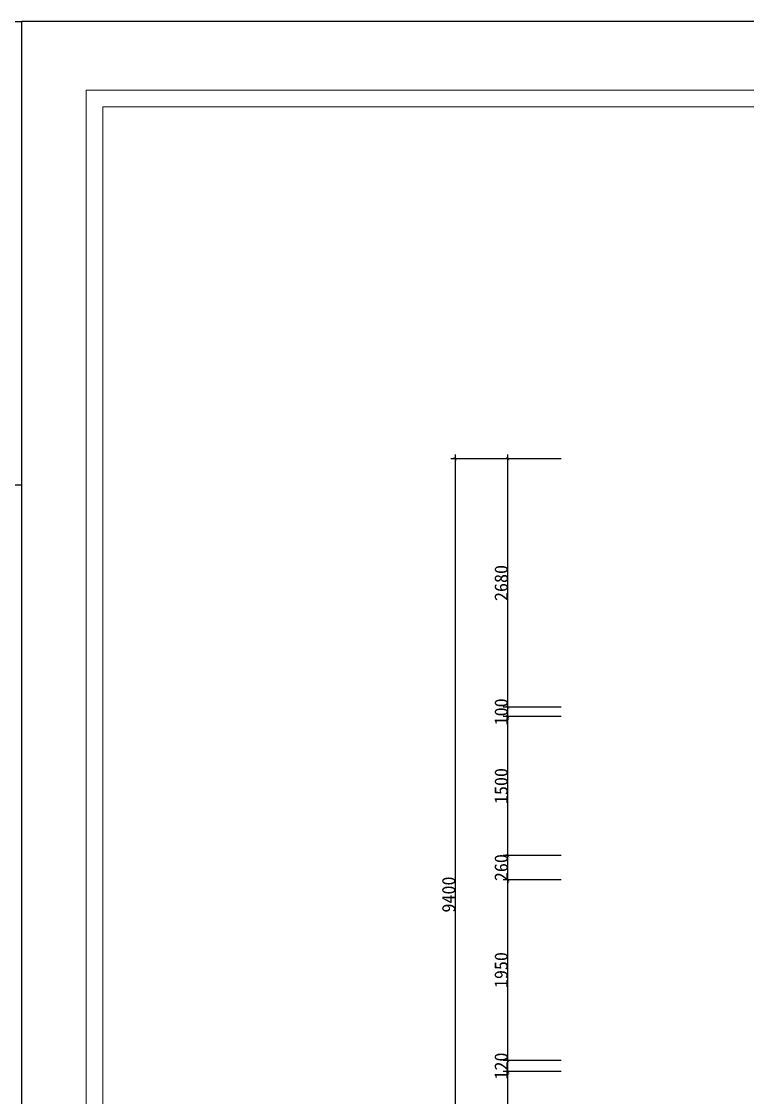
# Model space of a CAD drawing. Header units: inches. Extents: x 1174834 to 1369688, y -175882 to -108740.
# Drawn here: x 1306034 to 1313860, y -168516 to -156912 of the extents above; entities that cross this region are included whole.
import ezdxf

# ---------------------------------------------------------------- set-up
doc = ezdxf.new("R2010")
doc.units = ezdxf.units.IN
doc.header["$LTSCALE"] = 500
doc.header["$MEASUREMENT"] = 0
doc.layers.add('SH-尺寸标注', color=32, linetype='Continuous')
doc.layers.add('WALL', color=255, linetype='Continuous')
doc.layers.add('填充线', color=143, linetype='Continuous', lineweight=9)
doc.dimstyles.new('D_20_2.35', dxfattribs={"dimtxt": 142.857143, "dimasz": 35.714286, "dimexe": 47.619048, "dimexo": 0, "dimgap": 0, "dimtad": 1, "dimdec": 0, "dimzin": 1, "dimdsep": 46, "dimtxsty": 'Standard', "dimblk": 'ARCHTICK', "dimcen": 0.09, "dimdle": 47.619048, "dimclrd": 252, "dimclre": 252, "dimclrt": 134, "dimadec": 0, "dimazin": 0, "dimtfac": 1, "dimtdec": 4, "dimtix": 1, "dimtmove": 2, "dimatfit": 3, "dimfxl": 1, "dimtolj": 1, "dimtzin": 0, "dimarcsym": 0})

# ---------------------------------------------------------------- blocks, each defined once
blk = doc.blocks.new('_ArchTick')
at = {"color": 0, "linetype": 'ByBlock', "const_width": 0.15}
blk.add_lwpolyline([(-0.5, -0.5), (0.5, 0.5)], dxfattribs=at)
blk = doc.blocks.new('*D80')
at = {"layer": 'Defpoints', "color": 0, "linetype": 'Continuous', "lineweight": -3, "transparency": 16777216}
for p in [(1311276, -168237), (1311853, -168237), (1311853, -169207)]:
    blk.add_point(p, dxfattribs=at)
at = {"layer": 'SH-尺寸标注', "color": 252, "linetype": 'Continuous', "lineweight": -2, "transparency": 16777216}
for p, q in [((1311853, -168237), (1311228, -168237)), ((1311276, -169255), (1311276, -168190)), ((1311853, -169207), (1311228, -169207))]:
    blk.add_line(p, q, dxfattribs=at)
at = {"layer": 'SH-尺寸标注', "color": 252, "linetype": 'Continuous', "lineweight": -2, "transparency": 16777216, "xscale": 35.71428581050463, "yscale": 35.71428581050463, "zscale": 35.71428581050463}
for p, rotation in [((1311276, -168237), 90), ((1311276, -169207), 270)]:
    blk.add_blockref('_ArchTick', p, dxfattribs=dict(at, rotation=rotation))
at = {"layer": 'SH-尺寸标注', "color": 134, "linetype": 'Continuous', "transparency": 16777216, "insert": (1311205, -168722), "char_height": 142.9, "attachment_point": 5, "rotation": 90}
blk.add_mtext('\\A1;970', dxfattribs=at)
blk = doc.blocks.new('*D81')
at = {"layer": 'Defpoints', "color": 0, "linetype": 'Continuous', "lineweight": -3, "transparency": 16777216}
for p in [(1311276, -168117), (1311853, -168117), (1311853, -168237)]:
    blk.add_point(p, dxfattribs=at)
at = {"layer": 'SH-尺寸标注', "color": 252, "linetype": 'Continuous', "lineweight": -2, "transparency": 16777216}
for p, q in [((1311853, -168117), (1311228, -168117)), ((1311276, -168117), (1311276, -168082)), ((1311276, -168237), (1311276, -168117)), ((1311853, -168237), (1311228, -168237)), ((1311276, -168237), (1311276, -168273))]:
    blk.add_line(p, q, dxfattribs=at)
at = {"layer": 'SH-尺寸标注', "color": 252, "linetype": 'Continuous', "lineweight": -2, "transparency": 16777216, "xscale": 35.71428581050463, "yscale": 35.71428581050463, "zscale": 35.71428581050463}
for p, rotation in [((1311276, -168117), 270), ((1311276, -168237), 90)]:
    blk.add_blockref('_ArchTick', p, dxfattribs=dict(at, rotation=rotation))
at = {"layer": 'SH-尺寸标注', "color": 134, "linetype": 'Continuous', "transparency": 16777216, "insert": (1311205, -168177), "char_height": 142.9, "attachment_point": 5, "rotation": 90}
blk.add_mtext('\\A1;120', dxfattribs=at)
blk = doc.blocks.new('*D82')
at = {"layer": 'Defpoints', "color": 0, "linetype": 'Continuous', "lineweight": -3, "transparency": 16777216}
for p in [(1311276, -166167), (1311853, -166167), (1311853, -168117)]:
    blk.add_point(p, dxfattribs=at)
at = {"layer": 'SH-尺寸标注', "color": 252, "linetype": 'Continuous', "lineweight": -2, "transparency": 16777216}
for p, q in [((1311853, -166167), (1311228, -166167)), ((1311276, -168165), (1311276, -166120)), ((1311853, -168117), (1311228, -168117))]:
    blk.add_line(p, q, dxfattribs=at)
at = {"layer": 'SH-尺寸标注', "color": 252, "linetype": 'Continuous', "lineweight": -2, "transparency": 16777216, "xscale": 35.71428581050463, "yscale": 35.71428581050463, "zscale": 35.71428581050463}
for p, rotation in [((1311276, -166167), 90), ((1311276, -168117), 270)]:
    blk.add_blockref('_ArchTick', p, dxfattribs=dict(at, rotation=rotation))
at = {"layer": 'SH-尺寸标注', "color": 134, "linetype": 'Continuous', "transparency": 16777216, "insert": (1311205, -167142), "char_height": 142.9, "attachment_point": 5, "rotation": 90}
blk.add_mtext('\\A1;1950', dxfattribs=at)
blk = doc.blocks.new('*D83')
at = {"layer": 'Defpoints', "color": 0, "linetype": 'Continuous', "lineweight": -3, "transparency": 16777216}
for p in [(1311276, -165907), (1311853, -165907), (1311853, -166167)]:
    blk.add_point(p, dxfattribs=at)
at = {"layer": 'SH-尺寸标注', "color": 252, "linetype": 'Continuous', "lineweight": -2, "transparency": 16777216}
for p, q in [((1311853, -165907), (1311228, -165907)), ((1311276, -165907), (1311276, -165872)), ((1311276, -166167), (1311276, -165907)), ((1311853, -166167), (1311228, -166167)), ((1311276, -166167), (1311276, -166203))]:
    blk.add_line(p, q, dxfattribs=at)
at = {"layer": 'SH-尺寸标注', "color": 252, "linetype": 'Continuous', "lineweight": -2, "transparency": 16777216, "xscale": 35.71428581050463, "yscale": 35.71428581050463, "zscale": 35.71428581050463}
for p, rotation in [((1311276, -165907), 270), ((1311276, -166167), 90)]:
    blk.add_blockref('_ArchTick', p, dxfattribs=dict(at, rotation=rotation))
at = {"layer": 'SH-尺寸标注', "color": 134, "linetype": 'Continuous', "transparency": 16777216, "insert": (1311205, -166037), "char_height": 142.9, "attachment_point": 5, "rotation": 90}
blk.add_mtext('\\A1;260', dxfattribs=at)
blk = doc.blocks.new('*D84')
at = {"layer": 'Defpoints', "color": 0, "linetype": 'Continuous', "lineweight": -3, "transparency": 16777216}
for p in [(1311276, -164407), (1311853, -164407), (1311853, -165907)]:
    blk.add_point(p, dxfattribs=at)
at = {"layer": 'SH-尺寸标注', "color": 252, "linetype": 'Continuous', "lineweight": -2, "transparency": 16777216}
for p, q in [((1311853, -164407), (1311228, -164407)), ((1311276, -165955), (1311276, -164360)), ((1311853, -165907), (1311228, -165907))]:
    blk.add_line(p, q, dxfattribs=at)
at = {"layer": 'SH-尺寸标注', "color": 252, "linetype": 'Continuous', "lineweight": -2, "transparency": 16777216, "xscale": 35.71428581050463, "yscale": 35.71428581050463, "zscale": 35.71428581050463}
for p, rotation in [((1311276, -164407), 90), ((1311276, -165907), 270)]:
    blk.add_blockref('_ArchTick', p, dxfattribs=dict(at, rotation=rotation))
at = {"layer": 'SH-尺寸标注', "color": 134, "linetype": 'Continuous', "transparency": 16777216, "insert": (1311205, -165157), "char_height": 142.9, "attachment_point": 5, "rotation": 90}
blk.add_mtext('\\A1;1500', dxfattribs=at)
blk = doc.blocks.new('*D85')
at = {"layer": 'Defpoints', "color": 0, "linetype": 'Continuous', "lineweight": -3, "transparency": 16777216}
for p in [(1311276, -164307), (1311853, -164307), (1311853, -164407)]:
    blk.add_point(p, dxfattribs=at)
at = {"layer": 'SH-尺寸标注', "color": 252, "linetype": 'Continuous', "lineweight": -2, "transparency": 16777216}
for p, q in [((1311853, -164307), (1311228, -164307)), ((1311276, -164307), (1311276, -164272)), ((1311276, -164407), (1311276, -164307)), ((1311853, -164407), (1311228, -164407)), ((1311276, -164407), (1311276, -164443))]:
    blk.add_line(p, q, dxfattribs=at)
at = {"layer": 'SH-尺寸标注', "color": 252, "linetype": 'Continuous', "lineweight": -2, "transparency": 16777216, "xscale": 35.71428581050463, "yscale": 35.71428581050463, "zscale": 35.71428581050463}
for p, rotation in [((1311276, -164307), 270), ((1311276, -164407), 90)]:
    blk.add_blockref('_ArchTick', p, dxfattribs=dict(at, rotation=rotation))
at = {"layer": 'SH-尺寸标注', "color": 134, "linetype": 'Continuous', "transparency": 16777216, "insert": (1311205, -164357), "char_height": 142.9, "attachment_point": 5, "rotation": 90}
blk.add_mtext('\\A1;100', dxfattribs=at)
blk = doc.blocks.new('*D86')
at = {"layer": 'Defpoints', "color": 0, "linetype": 'Continuous', "lineweight": -3, "transparency": 16777216}
for p in [(1311276, -161627), (1311853, -161627), (1311853, -164307)]:
    blk.add_point(p, dxfattribs=at)
at = {"layer": 'SH-尺寸标注', "color": 252, "linetype": 'Continuous', "lineweight": -2, "transparency": 16777216}
for p, q in [((1311853, -161627), (1311228, -161627)), ((1311276, -164355), (1311276, -161580)), ((1311853, -164307), (1311228, -164307))]:
    blk.add_line(p, q, dxfattribs=at)
at = {"layer": 'SH-尺寸标注', "color": 252, "linetype": 'Continuous', "lineweight": -2, "transparency": 16777216, "xscale": 35.71428581050463, "yscale": 35.71428581050463, "zscale": 35.71428581050463}
for p, rotation in [((1311276, -161627), 90), ((1311276, -164307), 270)]:
    blk.add_blockref('_ArchTick', p, dxfattribs=dict(at, rotation=rotation))
at = {"layer": 'SH-尺寸标注', "color": 134, "linetype": 'Continuous', "transparency": 16777216, "insert": (1311205, -162967), "char_height": 142.9, "attachment_point": 5, "rotation": 90}
blk.add_mtext('\\A1;2680', dxfattribs=at)
blk = doc.blocks.new('*D87')
at = {"layer": 'Defpoints', "color": 0, "linetype": 'Continuous', "lineweight": -3, "transparency": 16777216}
for p in [(1311853, -161627), (1310710, -171027), (1311853, -171027)]:
    blk.add_point(p, dxfattribs=at)
at = {"layer": 'SH-尺寸标注', "color": 252, "linetype": 'Continuous', "lineweight": -2, "transparency": 16777216}
for p, q in [((1311853, -161627), (1310662, -161627)), ((1310710, -161580), (1310710, -171075)), ((1311853, -171027), (1310662, -171027))]:
    blk.add_line(p, q, dxfattribs=at)
at = {"layer": 'SH-尺寸标注', "color": 252, "linetype": 'Continuous', "lineweight": -2, "transparency": 16777216, "xscale": 35.71428581050463, "yscale": 35.71428581050463, "zscale": 35.71428581050463}
for p, rotation in [((1310710, -161627), 90), ((1310710, -171027), 270)]:
    blk.add_blockref('_ArchTick', p, dxfattribs=dict(at, rotation=rotation))
at = {"layer": 'SH-尺寸标注', "color": 134, "linetype": 'Continuous', "transparency": 16777216, "insert": (1310639, -166327), "char_height": 142.9, "attachment_point": 5, "rotation": 90}
blk.add_mtext('\\A1;9400', dxfattribs=at)
blk = doc.blocks.new('JNNJ')
at = {"layer": 'WALL', "color": 8, "ltscale": 0.5}
for p, q in [((283797, -80914), (283797, -98160)), ((308185, -80914), (283797, -80914))]:
    blk.add_line(p, q, dxfattribs=at)
at = {"layer": '填充线'}
for p, q in [((284431, -81588), (307456, -81588)), ((284431, -97537), (284431, -81588)), ((284594, -81751), (284594, -97374)), ((307293, -81751), (284594, -81751))]:
    blk.add_line(p, q, dxfattribs=at)
blk = doc.blocks.new('HHYT')
blk.add_blockref('JNNJ', (99287, -17246))

msp = doc.modelspace()

# ---------------------------------------------------------------- linework, layer by layer
msp.add_lwpolyline([(1301034.2, -156911.5), (1306034.2, -156911.5), (1306034.2, -161911.5), (1301034.2, -161911.5)], close=True)

# ---------------------------------------------------------------- block references
at = {"xscale": 1.1, "yscale": 1.1, "zscale": 1.1}
msp.add_blockref('HHYT', (884642.1, -48936), dxfattribs=at)

# ---------------------------------------------------------------- dimensions: what is measured, and where the dimension line sits
at = {"layer": 'SH-尺寸标注', "color": 252, "linetype": 'Continuous'}
dim = msp.add_aligned_dim(p1=(1311853.4, -161627.4), p2=(1311853.4, -171027.4), distance=-1143.4, dimstyle='D_20_2.35', dxfattribs=at)
dim.commit()
dim.dimension.update_dxf_attribs({"geometry": '*D87', "text_midpoint": (1310638.6, -166327.4)})
for base, p1, p2, picture, middle in [((1311276, -161627.4), (1311853.4, -164307.4), (1311853.4, -161627.4), '*D86', (1311204.5, -162967.4)), ((1311276, -164307.4), (1311853.4, -164407.4), (1311853.4, -164307.4), '*D85', (1311204.5, -164357.4)), ((1311276, -164407.4), (1311853.4, -165907.4), (1311853.4, -164407.4), '*D84', (1311204.5, -165157.4)), ((1311276, -165907.4), (1311853.4, -166167.4), (1311853.4, -165907.4), '*D83', (1311204.5, -166037.4)), ((1311276, -166167.4), (1311853.4, -168117.4), (1311853.4, -166167.4), '*D82', (1311204.5, -167142.4)), ((1311276, -168117.4), (1311853.4, -168237.4), (1311853.4, -168117.4), '*D81', (1311204.5, -168177.4)), ((1311276, -168237.4), (1311853.4, -169207.4), (1311853.4, -168237.4), '*D80', (1311204.5, -168722.4))]:
    dim = msp.add_linear_dim(base=base, p1=p1, p2=p2, angle=270, dimstyle='D_20_2.35', dxfattribs=at)
    dim.commit()
    dim.dimension.update_dxf_attribs({"geometry": picture, "text_midpoint": middle})

doc.saveas('drawing.dxf')
